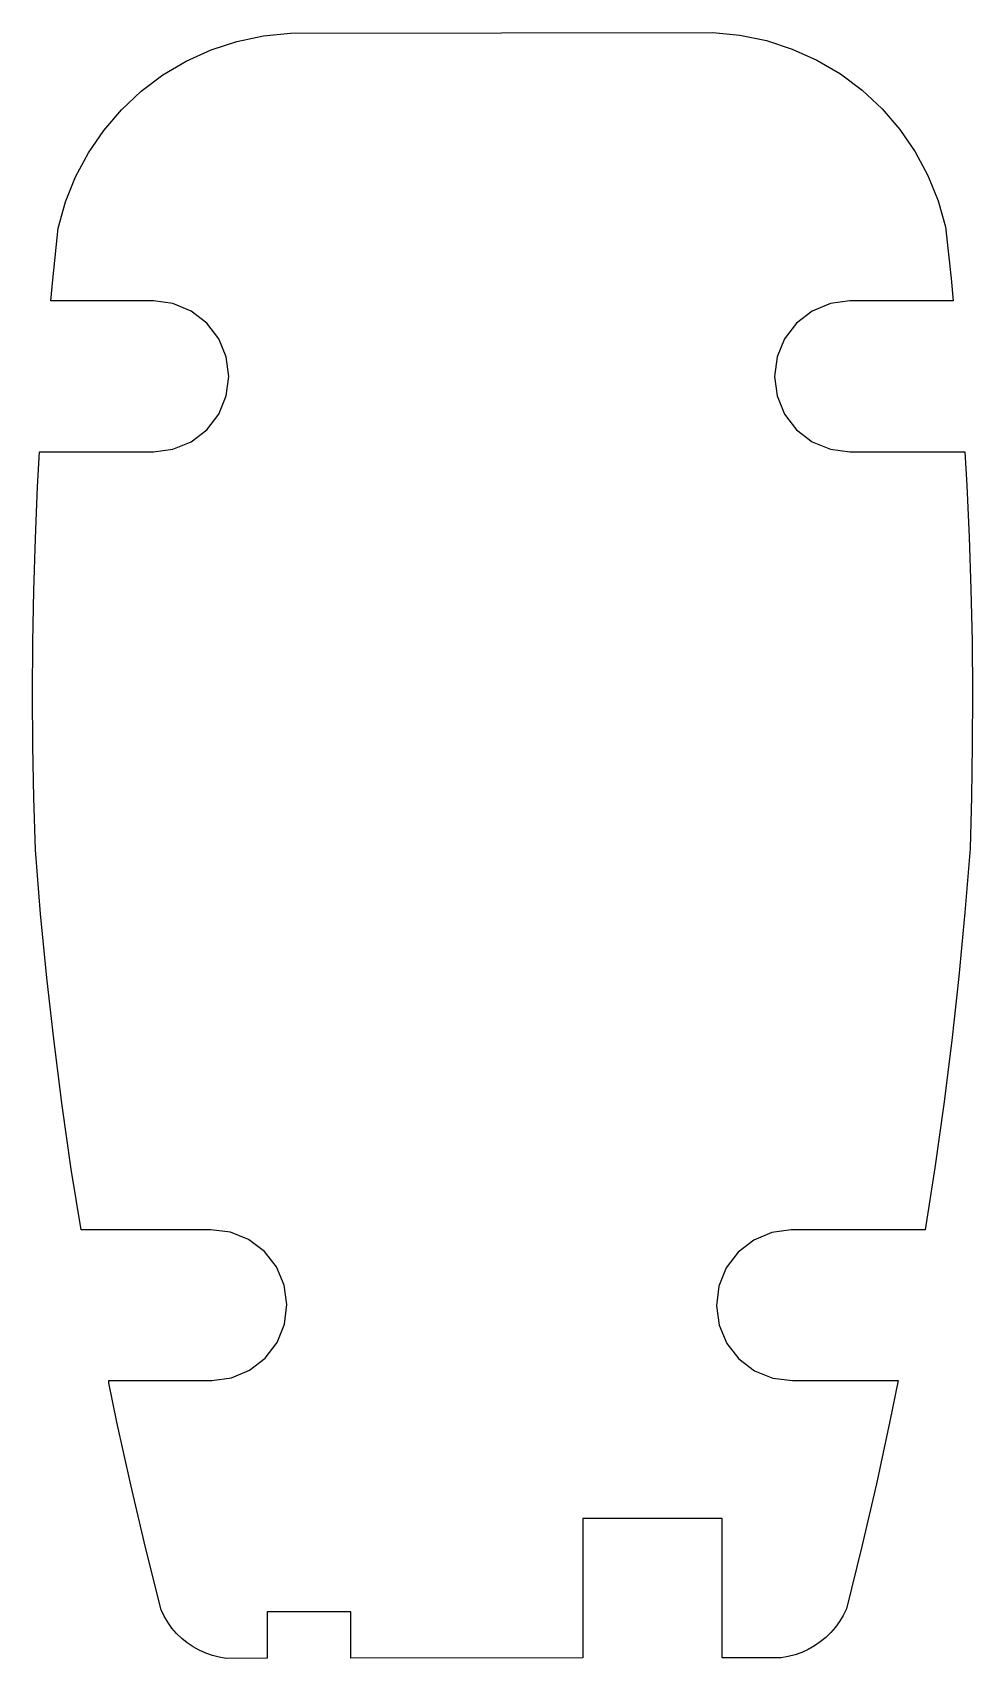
# Model space of a CAD drawing. Extents: x -20.2 to 20.3, y -35 to 35.
import ezdxf

# ---------------------------------------------------------------- set-up
doc = ezdxf.new("R2010")
doc.units = 0
doc.layers.add('LAYER0', color=7, linetype='CONTINUOUS')

msp = doc.modelspace()

# ---------------------------------------------------------------- linework, layer by layer
at = {"layer": 'LAYER0'}
for p, q in [((-12.514, 34.267), (-11.403, 34.631)), ((-11.403, 34.631), (-10.258, 34.873)), ((-10.258, 34.873), (-9.094, 34.988)), ((-9.094, 34.988), (0, 35)), ((0, 35), (9.094, 35.012)), ((9.094, 35.012), (10.258, 34.9)), ((10.258, 34.9), (11.404, 34.662)), ((11.404, 34.662), (12.516, 34.3)), ((-14.585, 33.187), (-13.579, 33.784)), ((-13.579, 33.784), (-12.514, 34.267)), ((12.516, 34.3), (13.582, 33.82)), ((13.582, 33.82), (14.59, 33.226)), ((-15.521, 32.485), (-14.585, 33.187)), ((14.59, 33.226), (15.527, 32.526)), ((-16.374, 31.685), (-15.521, 32.485)), ((15.527, 32.526), (16.383, 31.728)), ((-17.135, 30.797), (-16.374, 31.685)), ((16.383, 31.728), (17.146, 30.842)), ((17.146, 30.842), (17.809, 29.878)), ((-17.795, 29.831), (-17.135, 30.797)), ((-18.346, 28.799), (-17.795, 29.831)), ((17.809, 29.878), (18.362, 28.848)), ((-18.781, 27.714), (-18.346, 28.799)), ((18.362, 28.848), (18.8, 27.763)), ((-19.095, 26.587), (-18.781, 27.714)), ((18.8, 27.763), (19.118, 26.637)), ((19.118, 26.637), (19.356, 24.416)), ((-19.328, 24.364), (-19.095, 26.587)), ((-19.412, 23.45), (-19.328, 24.364)), ((19.356, 24.416), (19.447, 23.45)), ((-15, 23.45), (-19.412, 23.45)), ((-14.159, 23.339), (-15, 23.45)), ((-13.375, 23.015), (-14.159, 23.339)), ((14.159, 23.339), (13.375, 23.015)), ((15, 23.45), (14.159, 23.339)), ((19.447, 23.45), (15, 23.45)), ((-12.702, 22.498), (-13.375, 23.015)), ((-12.185, 21.825), (-12.702, 22.498)), ((12.702, 22.498), (12.185, 21.825)), ((13.375, 23.015), (12.702, 22.498)), ((-11.861, 21.041), (-12.185, 21.825)), ((12.185, 21.825), (11.861, 21.041)), ((-11.75, 20.2), (-11.861, 21.041)), ((11.861, 21.041), (11.75, 20.2)), ((-11.861, 19.359), (-11.75, 20.2)), ((11.75, 20.2), (11.861, 19.359)), ((-12.185, 18.575), (-11.861, 19.359)), ((11.861, 19.359), (12.185, 18.575)), ((-12.702, 17.902), (-12.185, 18.575)), ((12.185, 18.575), (12.702, 17.902)), ((-13.375, 17.385), (-12.702, 17.902)), ((12.702, 17.902), (13.375, 17.385)), ((-19.984, 15.451), (-19.901, 16.95)), ((-19.901, 16.95), (-15, 16.95)), ((-15, 16.95), (-14.159, 17.061)), ((-14.159, 17.061), (-13.375, 17.385)), ((13.375, 17.385), (14.159, 17.061)), ((14.159, 17.061), (15, 16.95)), ((15, 16.95), (19.952, 16.95)), ((19.952, 16.95), (20.035, 15.504)), ((-20.08, 13.219), (-19.984, 15.451)), ((20.035, 15.504), (20.137, 13.272)), ((-20.148, 10.985), (-20.08, 13.219)), ((20.137, 13.272), (20.212, 11.039)), ((-20.189, 8.751), (-20.148, 10.985)), ((20.212, 11.039), (20.259, 8.804)), ((-20.203, 6.517), (-20.189, 8.751)), ((20.259, 8.804), (20.279, 6.57)), ((-20.19, 4.282), (-20.203, 6.517)), ((20.279, 6.57), (20.271, 4.335)), ((-20.149, 2.048), (-20.19, 4.282)), ((20.271, 4.335), (20.236, 2.101)), ((20.236, 2.101), (20.174, -0.133)), ((-20.081, -0.186), (-20.149, 2.048)), ((-19.853, -2.945), (-20.081, -0.186)), ((20.174, -0.133), (19.954, -2.892)), ((-19.585, -5.701), (-19.853, -2.945)), ((19.954, -2.892), (19.692, -5.649)), ((-19.275, -8.452), (-19.585, -5.701)), ((19.692, -5.649), (19.39, -8.401)), ((19.39, -8.401), (19.047, -11.148)), ((-18.925, -11.199), (-19.275, -8.452)), ((-18.534, -13.94), (-18.925, -11.199)), ((19.047, -11.148), (18.663, -13.89)), ((-18.103, -16.55), (-18.534, -13.94)), ((18.663, -13.89), (18.239, -16.55)), ((-12.524, -16.55), (-18.103, -16.55)), ((-11.682, -16.655), (-12.524, -16.55)), ((-10.895, -16.974), (-11.682, -16.655)), ((11.636, -16.667), (10.855, -16.997)), ((12.476, -16.55), (11.636, -16.667)), ((18.239, -16.55), (12.476, -16.55)), ((-10.219, -17.485), (-10.895, -16.974)), ((-9.697, -18.155), (-10.219, -17.485)), ((10.855, -16.997), (10.185, -17.519)), ((-9.367, -18.936), (-9.697, -18.155)), ((9.674, -18.196), (9.355, -18.982)), ((10.185, -17.519), (9.674, -18.196)), ((-9.25, -19.776), (-9.367, -18.936)), ((9.355, -18.982), (9.25, -19.824)), ((-9.355, -20.618), (-9.25, -19.776)), ((9.25, -19.824), (9.367, -20.664)), ((-9.674, -21.404), (-9.355, -20.618)), ((9.367, -20.664), (9.697, -21.445)), ((-10.185, -22.081), (-9.674, -21.404)), ((9.697, -21.445), (10.219, -22.115)), ((-10.855, -22.603), (-10.185, -22.081)), ((10.219, -22.115), (10.896, -22.626)), ((-16.91, -23.149), (-16.91, -23.05)), ((-16.91, -23.05), (-12.476, -23.05)), ((-12.476, -23.05), (-11.636, -22.933)), ((-11.636, -22.933), (-10.855, -22.603)), ((10.896, -22.626), (11.682, -22.945)), ((11.682, -22.945), (12.524, -23.05)), ((12.524, -23.05), (17.075, -23.05)), ((17.075, -23.05), (16.725, -24.793)), ((-16.566, -24.837), (-16.91, -23.149)), ((-15.974, -27.541), (-16.566, -24.837)), ((16.725, -24.793), (16.139, -27.499)), ((-15.342, -30.237), (-15.974, -27.541)), ((16.139, -27.499), (15.514, -30.196)), ((9.5, -28.994), (3.5, -28.994)), ((3.5, -28.994), (3.5, -34.994)), ((9.5, -34.989), (9.5, -28.994)), ((-14.669, -32.923), (-15.342, -30.237)), ((15.514, -30.196), (14.849, -32.884)), ((14.849, -32.884), (14.715, -33.158)), ((-14.535, -33.197), (-14.669, -32.923)), ((-14.377, -33.458), (-14.535, -33.197)), ((-14.197, -33.705), (-14.377, -33.458)), ((-6.5, -33), (-10.1, -33)), ((-10.1, -33), (-10.1, -35.005)), ((-6.5, -35), (-6.5, -33)), ((14.558, -33.42), (14.379, -33.667)), ((14.715, -33.158), (14.558, -33.42)), ((-13.997, -33.936), (-14.197, -33.705)), ((-13.777, -34.148), (-13.997, -33.936)), ((-13.541, -34.341), (-13.777, -34.148)), ((13.724, -34.305), (13.472, -34.477)), ((13.96, -34.111), (13.724, -34.305)), ((14.179, -33.898), (13.96, -34.111)), ((14.379, -33.667), (14.179, -33.898)), ((-13.288, -34.512), (-13.541, -34.341)), ((-13.022, -34.662), (-13.288, -34.512)), ((-12.743, -34.788), (-13.022, -34.662)), ((-12.455, -34.889), (-12.743, -34.788)), ((-12.16, -34.965), (-12.455, -34.889)), ((-11.859, -35.016), (-12.16, -34.965)), ((-10.1, -35.005), (-11.859, -35.016)), ((3.5, -34.994), (-6.5, -35)), ((12.044, -34.984), (9.5, -34.989)), ((12.345, -34.933), (12.044, -34.984)), ((12.64, -34.856), (12.345, -34.933)), ((12.928, -34.754), (12.64, -34.856)), ((13.206, -34.627), (12.928, -34.754)), ((13.472, -34.477), (13.206, -34.627))]:
    msp.add_line(p, q, dxfattribs=at)

doc.saveas('drawing.dxf')
